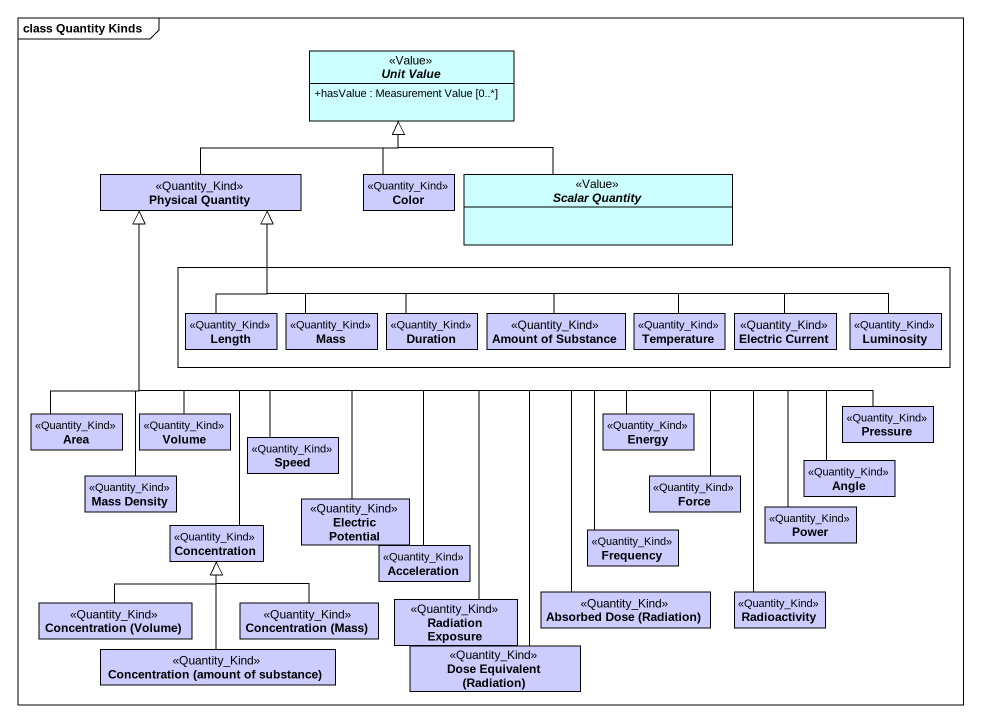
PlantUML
@startuml
mainframe class Quantity Kinds
hide circle
hide empty members
skinparam classAttributeIconSize 0
abstract class "Unit Value" as Unit_Value <<Value>> #CCFFFF {
  +hasValue : Measurement Value [0..*]
}
class "Physical Quantity" as Physical_Quantity <<Quantity_Kind>> #CCCCFF
class Color <<Quantity_Kind>> #CCCCFF
abstract class "Scalar Quantity" as Scalar_Quantity <<Value>> #CCFFFF
rectangle " " as rectangle1 {
  class Length <<Quantity_Kind>> #CCCCFF
  class Mass <<Quantity_Kind>> #CCCCFF
  class Duration <<Quantity_Kind>> #CCCCFF
  class "Amount of Substance" as Amount_of_Substance <<Quantity_Kind>> #CCCCFF
  class Temperature <<Quantity_Kind>> #CCCCFF
  class "Electric Current" as Electric_Current <<Quantity_Kind>> #CCCCFF
  class Luminosity <<Quantity_Kind>> #CCCCFF
}
class Area <<Quantity_Kind>> #CCCCFF
class Volume <<Quantity_Kind>> #CCCCFF
class Speed <<Quantity_Kind>> #CCCCFF
class Energy <<Quantity_Kind>> #CCCCFF
class Pressure <<Quantity_Kind>> #CCCCFF
class "Mass Density" as Mass_Density <<Quantity_Kind>> #CCCCFF
class "Electric Potential" as Electric_Potential <<Quantity_Kind>> #CCCCFF
class Force <<Quantity_Kind>> #CCCCFF
class Angle <<Quantity_Kind>> #CCCCFF
class Concentration <<Quantity_Kind>> #CCCCFF
class Acceleration <<Quantity_Kind>> #CCCCFF
class Frequency <<Quantity_Kind>> #CCCCFF
class Power <<Quantity_Kind>> #CCCCFF
class "Absorbed Dose (Radiation)" as Absorbed_Dose_Radiation <<Quantity_Kind>> #CCCCFF
class Radioactivity <<Quantity_Kind>> #CCCCFF
class "Concentration (Volume)" as Concentration_Volume <<Quantity_Kind>> #CCCCFF
class "Concentration (Mass)" as Concentration_Mass <<Quantity_Kind>> #CCCCFF
class "Radiation Exposure" as Radiation_Exposure <<Quantity_Kind>> #CCCCFF
class "Dose Equivalent (Radiation)" as Dose_Equivalent_Radiation <<Quantity_Kind>> #CCCCFF
class "Concentration (amount of substance)" as Concentration_amount_of <<Quantity_Kind>> #CCCCFF
Physical_Quantity -right-|> Unit_Value
Color -up-|> Unit_Value
Scalar_Quantity -up-|> Unit_Value
Length -up-|> Physical_Quantity
Mass -up-|> Physical_Quantity
Duration -up-|> Physical_Quantity
Amount_of_Substance -left-|> Physical_Quantity
Temperature -left-|> Physical_Quantity
Electric_Current -left-|> Physical_Quantity
Luminosity -left-|> Physical_Quantity
Area -up-|> Physical_Quantity
Volume -up-|> Physical_Quantity
Speed -up-|> Physical_Quantity
Energy -left-|> Physical_Quantity
Pressure -left-|> Physical_Quantity
Mass_Density -up-|> Physical_Quantity
Electric_Potential -up-|> Physical_Quantity
Force -up-|> Physical_Quantity
Angle -left-|> Physical_Quantity
Concentration -up-|> Physical_Quantity
Acceleration -up-|> Physical_Quantity
Frequency -up-|> Physical_Quantity
Power -left-|> Physical_Quantity
Absorbed_Dose_Radiation -up-|> Physical_Quantity
Radioactivity -up-|> Physical_Quantity
Concentration_Volume -up-|> Concentration
Concentration_Mass -up-|> Concentration
Radiation_Exposure -up-|> Physical_Quantity
Dose_Equivalent_Radiation -up-|> Physical_Quantity
Concentration_amount_of -up-|> Concentration
@enduml
